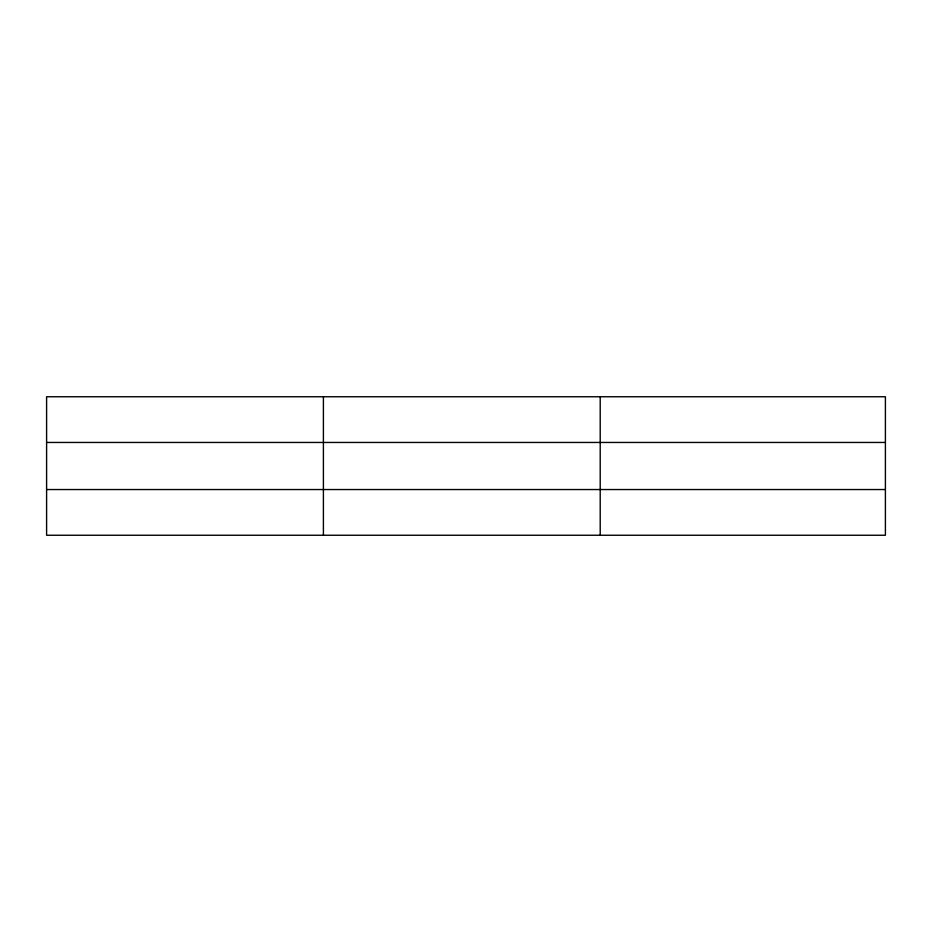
<?xml version="1.0" encoding="UTF-8"?>
<svg xmlns="http://www.w3.org/2000/svg" width="932" height="932" viewBox="0 0 932 932"><rect width="100%" height="100%" fill="white"/><g stroke="black" fill="none" stroke-linecap="round" stroke-linejoin="round"><path stroke-width="1.4" d="M323.404 535.248L323.404 396.752M600.208 535.248L600.208 396.752M885.4 442.455L885.4 396.752L46.6 396.752L46.6 535.248L885.4 535.248L885.4 442.455L46.6 442.455M46.6 489.545L885.4 489.545"/></g></svg>
